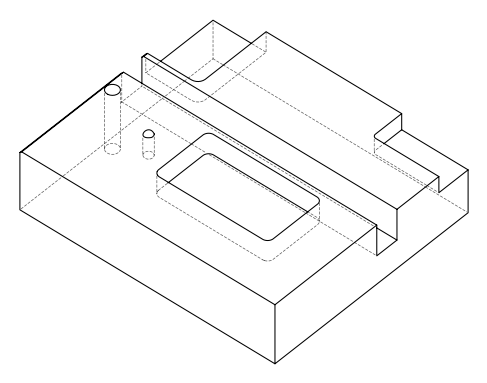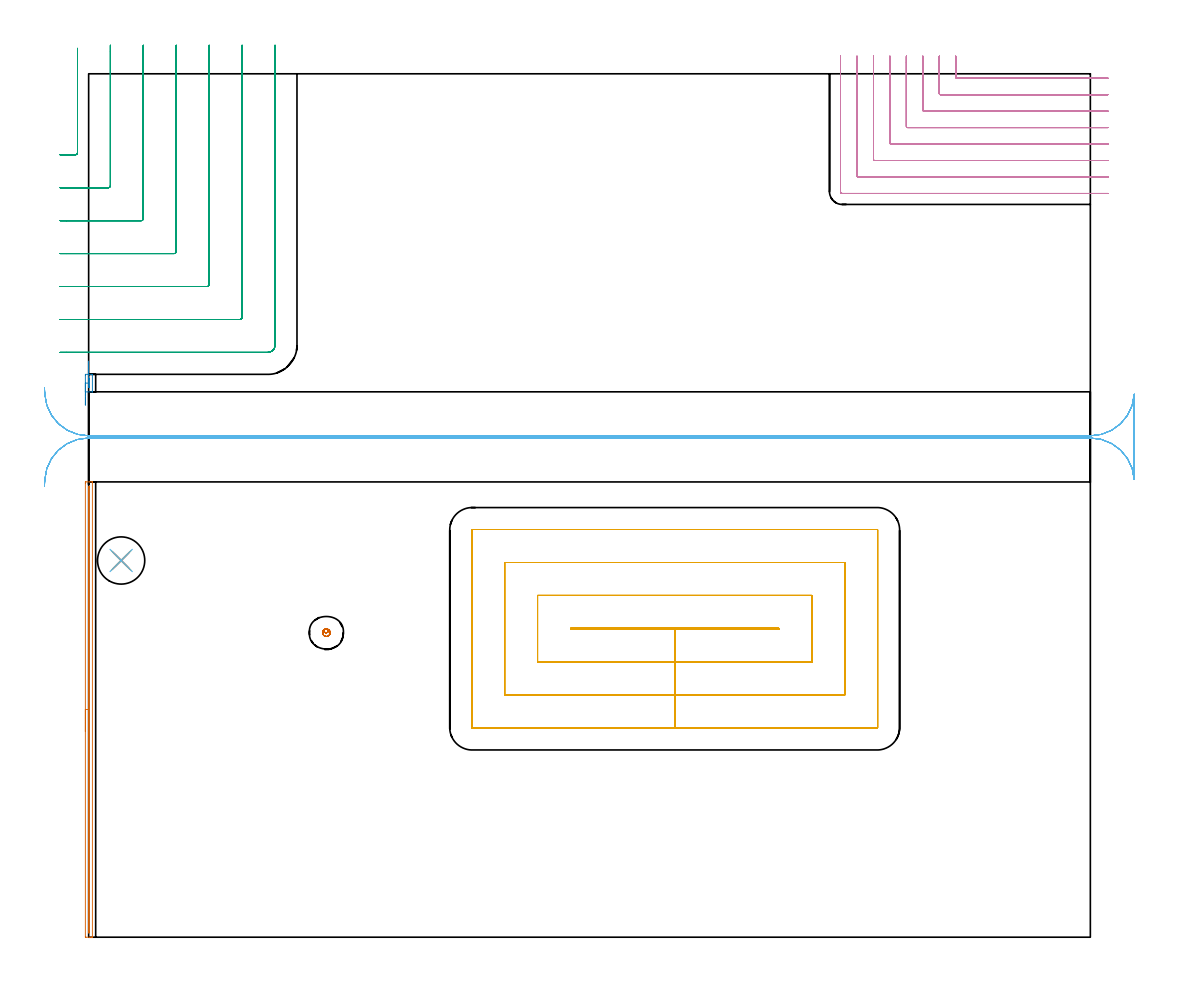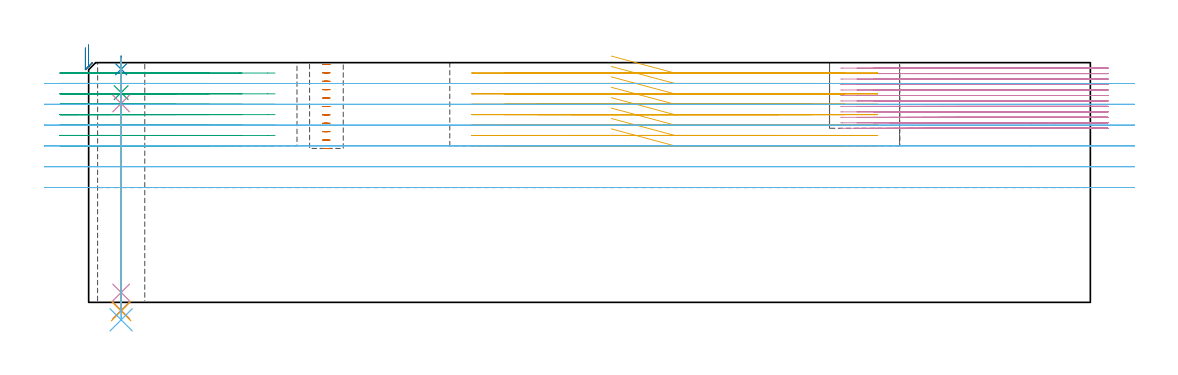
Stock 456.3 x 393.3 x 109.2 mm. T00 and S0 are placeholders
(PLAN: 12 operations, 10 tool changes, 91.4 min)
(1 AREA_MILL | FG_CHAMFER_SURFACE | UGT0205_001 | 3.46 min | 1074 mm3)
(2 AREA_MILL_1 | FG_CHAMFER_SURFACE_1 | UGT0205_001 | 0.27 min | 65 mm3)
(3 MILL_CORNER_NOTCH_RECTANGULAR | CORNER_NOTCH_RECTANGULAR | UGT0201_094 | Follow Part, ap 5, ae 75% | 18.11 min | 490961 mm3)
(4 MILL_CORNER_NOTCH_RECTANGULAR_1 | CORNER_NOTCH_RECTANGULAR_1 | NXT0201_013 | Follow Part, ap 2.5, ae 75% | 27.9 min | 211166 mm3)
(5 MILL_RECTANGULAR_POCKET | POCKET_RECTANGULAR_STRAIGHT | UGT0201_094 | Follow Part, ap 5, ae 75% | 25.45 min | 854120 mm3)
(6 MILL_RECTANGULAR_SLOT | SLOT_RECTANGULAR | UGT0201_019 | Follow Part, ap 10, ae 75% | 13.86 min | 1064621 mm3)
(7 MILL_BLIND_HOLE_FROM_SOLID_MATERIAL | STEP1POCKET | NXT0201_011 | Spiral | 0.72 min | 7272 mm3)
(8 SPOT_DRILL | STEP1HOLE | NXT0321_9005460120000 | 0.05 min | 521 mm3)
(9 DRILL_BLIND_HOLE_INTO_CENTER | STEP1HOLE | NXT0301_062 | 0.06 min | 654 mm3)
(10 GUN_DRILL_THROUGH_HOLE | STEP1HOLE | UGT0307_006 | 0.53 min | 5760 mm3)
(11 DRILL_TO_ENLARGE_THROUGH_HOLE | STEP1HOLE | NXT0301_102 | 0.46 min | 8600 mm3)
(12 DRILL_TO_ENLARGE_THROUGH_HOLE_1 | STEP1HOLE | UGT0301_052 | 0.48 min | 24128 mm3)
(TOOL UGT0205_001 | Chamfer Mill 20 x 3 x 45 deg. | D20 FL50 Z2)
(TOOL UGT0201_094 | End mill 20 mm | D20 FL38 Z4)
(TOOL NXT0201_013 | ENDMILL 10mm | D10 FL30 Z4)
(TOOL UGT0201_019 | End mill 40 mm | D40 FL63 Z6)
(TOOL NXT0201_011 | ENDMILL 12mm [2P460-1200-NA 1630] | D12 FL38 Z6)
(TOOL NXT0321_9005460120000 | NC Spot Drill, 142deg, 12mm, Carbide, Uncoated | D12 PA142 FL30 Z2)
(TOOL NXT0301_062 | Carbide Drill 9.1mm [860.1-0910-027A1-MM 2214] | D9.1 PA140 FL47 Z2)
(TOOL UGT0307_006 | Gun Drill 9 mm | D9 PA130 FL24 Z1)
(TOOL NXT0301_102 | Carbide Drill 13.5mm [860.1-1350-108A1-MM 2214] | D13.5 PA140 FL123 Z2)
(TOOL UGT0301_052 | Twist Drill 21.5 mm | D21.5 PA118 FL150 Z2)
(OP 1 AREA_MILL)
G17 G21 G94 G90
T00 M6
G54
G17 G0 G90 X-1.5 Y93.7 S1061 M3
G43 Z119.2 H0
Z116.
G94 G1 Y93.738 Z115.128 F250.
Y93.852 Z114.264
Y94.041 Z113.412
Y94.303 Z112.58
Y94.637 Z111.774
Y95.04 Z111.
Y95.509 Z110.264
Y96.04 Z109.572
Y96.629 Z108.929
Y97.272 Z108.34
Y97.964 Z107.809
Y98.7 Z107.34
Y99.474 Z106.937
Y100.28 Z106.603
Y101.112 Z106.341
Y101.964 Z106.152
Y102.828 Z106.038
Y103.7 Z106.
Y206.793
X-1.499 Y207.089 Z106.001
X-1.493 Y207.387 Z106.004
X-1.491 Y207.396 Z106.006
X-1.205 Y207.4 Z106.291
X0.535 Z108.03
X1.488 Z108.987
X1.596 Y207.397 Z109.088
X1.698 Y207.39 Z109.188
X1.7 Y207.239 Z109.2
Y0.161
X1.697 Y0.01 Z109.188
X1.596 Y0.003 Z109.088
X1.487 Y0. Z108.987
X1.163 Z108.662
X0.535 Z108.03
X-1.205 Y0.001 Z106.291
X-1.492 Y0.004 Z106.006
X-1.493 Y0.013 Z106.004
X-1.5 Y0.312 Z106.
Y103.7
X-0.086 Z107.414
X-0.085 Y204.751 Z107.415
X-0.083 Y205.008 Z107.417
X-0.079 Y205.379 Z107.421
X0.158 Y205.395 Z107.658
X0.256 Y205.392 Z107.756
X0.275 Y205.391 Z107.775
X0.279 Y205.356 Z107.779
X0.283 Y205.267 Z107.783
X0.285 Y205.008 Z107.785
X0.286 Y204.752 Z107.786
X0.285 Y2.648 Z107.785
X0.284 Y2.392 Z107.784
X0.283 Y2.247 Z107.783
X0.279 Y2.011 Z107.779
X0.044 Y2.004 Z107.544
X-0.057 Y2.008 Z107.443
X-0.075 Y2.009 Z107.425
X-0.079 Y2.044 Z107.421
X-0.083 Y2.134 Z107.417
X-0.085 Y2.392 Z107.415
X-0.086 Y103.7 Z107.414
Y104.572 Z107.452
Y105.437 Z107.566
Y106.288 Z107.755
Y107.12 Z108.017
Y107.926 Z108.351
Y108.7 Z108.754
Y109.436 Z109.223
Y110.128 Z109.754
Y110.771 Z110.343
Y111.36 Z110.986
Y111.892 Z111.678
Y112.36 Z112.414
Y112.763 Z113.188
Y113.097 Z113.994
Y113.359 Z114.826
Y113.548 Z115.678
Y113.662 Z116.543
Y113.7 Z117.414
G0 Z119.2
M5
M2
(OP 2 AREA_MILL_1)
G17 G21 G94 G90
T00 M6
G54
G17 G0 G90 X-1.5 Y242.4 S1061 M3
G43 Z119.2 H0
Z116.
G94 G1 Y242.438 Z115.128 F250.
Y242.552 Z114.263
Y242.741 Z113.412
Y243.003 Z112.58
Y243.337 Z111.774
Y243.74 Z111.
Y244.208 Z110.264
Y244.74 Z109.572
Y245.329 Z108.929
Y245.972 Z108.34
Y246.664 Z107.808
Y247.4 Z107.34
Y248.174 Z106.937
Y248.98 Z106.603
Y249.812 Z106.341
Y250.664 Z106.152
Y251.528 Z106.038
Y252.4 Z106.
Y256.08
X-1.494 Y256.372 Z106.006
X-1.492 Y256.399 Z106.007
X1.405 Y256.4 Z108.904
X1.666 Y256.397 Z109.165
X1.695 Y256.39 Z109.193
X1.7 Y256.372 Z109.2
Y248.428
X1.695 Y248.41 Z109.193
X1.663 Y248.4 Z109.162
X-1.492 Y248.401 Z106.007
X-1.495 Y248.428 Z106.005
X-1.5 Y248.577 Z106.
Y252.4
X-0.086 Z107.414
Y253.66
Y253.912
X-0.084 Y254.165 Z107.416
X-0.08 Y254.353 Z107.42
X-0.078 Y254.39 Z107.422
X-0.054 Y254.395 Z107.446
X-0.016 Y254.398 Z107.484
X0.1 Y254.399 Z107.6
X0.177 Y254.398 Z107.677
X0.238 Y254.394 Z107.738
X0.274 Y254.391 Z107.774
X0.279 Y254.352 Z107.779
X0.283 Y254.165 Z107.783
X0.285 Y253.912 Z107.785
Y250.888
X0.284 Y250.635 Z107.784
X0.28 Y250.447 Z107.78
X0.278 Y250.41 Z107.778
X0.254 Y250.405 Z107.754
X0.216 Y250.402 Z107.716
X0.1 Y250.401 Z107.6
X0.023 Y250.402 Z107.523
X-0.038 Y250.406 Z107.462
X-0.074 Y250.409 Z107.426
X-0.079 Y250.448 Z107.421
X-0.082 Y250.635 Z107.418
X-0.085 Y251.011 Z107.415
X-0.086 Y251.264 Z107.414
Y252.4
Y253.272 Z107.452
Y254.136 Z107.566
Y254.988 Z107.755
Y255.82 Z108.017
Y256.626 Z108.351
Y257.4 Z108.754
Y258.136 Z109.223
Y258.828 Z109.754
Y259.471 Z110.343
Y260.06 Z110.986
Y260.592 Z111.678
Y261.06 Z112.414
Y261.463 Z113.188
Y261.797 Z113.994
Y262.059 Z114.826
Y262.248 Z115.678
Y262.362 Z116.543
Y262.4 Z117.414
G0 Z119.2
M5
M2
(OP 3 MILL_CORNER_NOTCH_RECTANGULAR)
G17 G21 G94 G90
T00 M6
G54
G17 G0 G90 X-13. Y356.4 S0 M3
G43 Z119.2 H0
Z104.462
G94 G1 X-10. F250.
X-6.093 F500.
G3 X-5.1 Y357.393 R1.
G1 Y401.902
Y404.902 F250.
G0 Z119.2
X-13. Y341.4
Z104.462
G1 X-10.
X8.907 F500.
G3 X9.9 Y342.393 R1.
G1 Y403.3
Y406.3 F250.
G0 Z119.2
X-13. Y326.4
Z104.462
G1 X-10.
X23.906 F500.
G3 X24.9 Y327.394 R1.
G1 Y403.3
Y406.3 F250.
G0 Z119.2
X-13. Y311.4
Z104.462
G1 X-10.
X38.906 F500.
G3 X39.9 Y312.394 R1.
G1 Y403.3
Y406.3 F250.
G0 Z119.2
X-13. Y296.4
Z104.462
G1 X-10.
X53.906 F500.
G3 X54.9 Y297.394 R1.
G1 Y403.3
Y406.3 F250.
G0 Z119.2
X-13. Y281.4
Z104.462
G1 X-10.
X68.905 F500.
G3 X69.9 Y282.395 R1.
G1 Y403.3
Y406.3 F250.
G0 Z119.2
X-13. Y266.4
Z104.462
G1 X-10.
X81.6 F500.
G3 X84.9 Y269.7 R3.3
G1 Y403.3
Y406.3 F250.
G0 Z119.2
X-13. Y356.4
Z99.725
G1 X-10.
X-6.093 F500.
G3 X-5.1 Y357.393 R1.
G1 Y401.902
Y404.902 F250.
G0 Z119.2
X-13. Y341.4
Z99.725
G1 X-10.
X8.907 F500.
G3 X9.9 Y342.393 R1.
G1 Y403.3
Y406.3 F250.
G0 Z119.2
X-13. Y326.4
Z99.725
G1 X-10.
X23.906 F500.
G3 X24.9 Y327.394 R1.
G1 Y403.3
Y406.3 F250.
G0 Z119.2
X-13. Y311.4
Z99.725
G1 X-10.
X38.906 F500.
G3 X39.9 Y312.394 R1.
G1 Y403.3
Y406.3 F250.
G0 Z119.2
X-13. Y296.4
Z99.725
G1 X-10.
X53.905 F500.
G3 X54.9 Y297.395 R1.
G1 Y403.3
Y406.3 F250.
G0 Z119.2
X-13. Y281.4
Z99.725
G1 X-10.
X68.905 F500.
G3 X69.9 Y282.395 R1.
G1 Y403.3
Y406.3 F250.
G0 Z119.2
X-13. Y266.4
Z99.725
G1 X-10.
X81.6 F500.
G3 X84.9 Y269.7 R3.3
G1 Y403.3
Y406.3 F250.
G0 Z119.2
X-13. Y356.4
Z94.987
G1 X-10.
X-6.093 F500.
G3 X-5.1 Y357.393 R1.
G1 Y401.902
Y404.902 F250.
G0 Z119.2
X-13. Y341.4
Z94.987
G1 X-10.
X8.907 F500.
G3 X9.9 Y342.393 R1.
G1 Y403.3
Y406.3 F250.
G0 Z119.2
X-13. Y326.4
Z94.987
G1 X-10.
X23.906 F500.
G3 X24.9 Y327.394 R1.
G1 Y403.3
Y406.3 F250.
G0 Z119.2
X-13. Y311.4
Z94.987
G1 X-10.
X38.906 F500.
G3 X39.9 Y312.394 R1.
G1 Y403.3
Y406.3 F250.
G0 Z119.2
X-13. Y296.4
Z94.987
G1 X-10.
X53.905 F500.
G3 X54.9 Y297.395 R1.
G1 Y403.3
Y406.3 F250.
G0 Z119.2
X-13. Y281.4
Z94.987
G1 X-10.
X68.905 F500.
G3 X69.9 Y282.395 R1.
G1 Y403.3
Y406.3 F250.
G0 Z119.2
X-13. Y266.4
Z94.987
G1 X-10.
X81.6 F500.
G3 X84.9 Y269.7 R3.3
G1 Y403.3
Y406.3 F250.
G0 Z119.2
X-13. Y356.4
Z90.25
G1 X-10.
X-6.093 F500.
G3 X-5.1 Y357.393 R1.
G1 Y401.902
Y404.902 F250.
G0 Z119.2
X-13. Y341.4
Z90.25
G1 X-10.
X8.907 F500.
G3 X9.9 Y342.393 R1.
G1 Y403.3
Y406.3 F250.
G0 Z119.2
X-13. Y326.4
Z90.25
G1 X-10.
X23.906 F500.
G3 X24.9 Y327.394 R1.
G1 Y403.3
Y406.3 F250.
G0 Z119.2
X-13. Y311.4
Z90.25
G1 X-10.
X38.906 F500.
G3 X39.9 Y312.394 R1.
G1 Y403.3
Y406.3 F250.
G0 Z119.2
X-13. Y296.4
Z90.25
G1 X-10.
X53.905 F500.
G3 X54.9 Y297.395 R1.
G1 Y403.3
Y406.3 F250.
G0 Z119.2
X-13. Y281.4
Z90.25
G1 X-10.
X68.905 F500.
G3 X69.9 Y282.395 R1.
G1 Y403.3
Y406.3 F250.
G0 Z119.2
X-13. Y266.4
Z90.25
G1 X-10.
X81.6 F500.
G3 X84.9 Y269.7 R3.3
G1 Y403.3
Y406.3 F250.
G0 Z119.2
X-13. Y356.4
Z85.512
G1 X-10.
X-6.093 F500.
G3 X-5.1 Y357.393 R1.
G1 Y401.902
Y404.902 F250.
G0 Z119.2
X-13. Y341.4
Z85.512
G1 X-10.
X8.907 F500.
G3 X9.9 Y342.393 R1.
G1 Y403.3
Y406.3 F250.
G0 Z119.2
X-13. Y326.4
Z85.512
G1 X-10.
X23.906 F500.
G3 X24.9 Y327.394 R1.
G1 Y403.3
Y406.3 F250.
G0 Z119.2
X-13. Y311.4
Z85.512
G1 X-10.
X38.906 F500.
G3 X39.9 Y312.394 R1.
G1 Y403.3
Y406.3 F250.
G0 Z119.2
X-13. Y296.4
Z85.512
G1 X-10.
X53.905 F500.
G3 X54.9 Y297.395 R1.
G1 Y403.3
Y406.3 F250.
G0 Z119.2
X-13. Y281.4
Z85.512
G1 X-10.
X68.905 F500.
G3 X69.9 Y282.395 R1.
G1 Y403.3
Y406.3 F250.
G0 Z119.2
X-13. Y266.4
Z85.512
G1 X-10.
X81.6 F500.
G3 X84.9 Y269.7 R3.3
G1 Y403.3
Y406.3 F250.
G0 Z119.2
X-13. Y356.4
Z80.775
G1 X-10.
X-6.093 F500.
G3 X-5.1 Y357.393 R1.
G1 Y401.902
Y404.902 F250.
G0 Z119.2
X-13. Y341.4
Z80.775
G1 X-10.
X8.907 F500.
G3 X9.9 Y342.393 R1.
G1 Y403.3
Y406.3 F250.
G0 Z119.2
X-13. Y326.4
Z80.775
G1 X-10.
X23.906 F500.
G3 X24.9 Y327.394 R1.
G1 Y403.3
Y406.3 F250.
G0 Z119.2
X-13. Y311.4
Z80.775
G1 X-10.
X38.906 F500.
G3 X39.9 Y312.394 R1.
G1 Y403.3
Y406.3 F250.
G0 Z119.2
X-13. Y296.4
Z80.775
G1 X-10.
X53.905 F500.
G3 X54.9 Y297.395 R1.
G1 Y403.3
Y406.3 F250.
G0 Z119.2
X-13. Y281.4
Z80.775
G1 X-10.
X68.905 F500.
G3 X69.9 Y282.395 R1.
G1 Y403.3
Y406.3 F250.
G0 Z119.2
X-13. Y266.4
Z80.775
G1 X-10.
X81.6 F500.
G3 X84.9 Y269.7 R3.3
G1 Y403.3
Y406.3 F250.
G0 Z119.2
X-13. Y356.4
Z76.037
G1 X-10.
X-6.093 F500.
G3 X-5.1 Y357.393 R1.
G1 Y401.902
Y404.902 F250.
G0 Z119.2
X-13. Y341.4
Z76.037
G1 X-10.
X8.907 F500.
G3 X9.9 Y342.393 R1.
G1 Y403.3
Y406.3 F250.
G0 Z119.2
X-13. Y326.4
Z76.037
G1 X-10.
X23.906 F500.
G3 X24.9 Y327.394 R1.
G1 Y403.3
Y406.3 F250.
G0 Z119.2
X-13. Y311.4
Z76.037
G1 X-10.
X38.906 F500.
G3 X39.9 Y312.394 R1.
G1 Y403.3
Y406.3 F250.
G0 Z119.2
X-13. Y296.4
Z76.037
G1 X-10.
X53.905 F500.
G3 X54.9 Y297.395 R1.
G1 Y403.3
Y406.3 F250.
G0 Z119.2
X-13. Y281.4
Z76.037
G1 X-10.
X68.905 F500.
G3 X69.9 Y282.395 R1.
G1 Y403.3
Y406.3 F250.
G0 Z119.2
X-13. Y266.4
Z76.037
G1 X-10.
X81.6 F500.
G3 X84.9 Y269.7 R3.3
G1 Y403.3
Y406.3 F250.
G0 Z119.2
X-13. Y356.4
Z71.3
G1 X-10.
X-6.093 F500.
G3 X-5.1 Y357.393 R1.
G1 Y401.902
Y404.902 F250.
G0 Z119.2
X-13. Y341.4
Z71.3
G1 X-10.
X8.907 F500.
G3 X9.9 Y342.393 R1.
G1 Y403.3
Y406.3 F250.
G0 Z119.2
X-13. Y326.4
Z71.3
G1 X-10.
X23.906 F500.
G3 X24.9 Y327.394 R1.
G1 Y403.3
Y406.3 F250.
G0 Z119.2
X-13. Y311.4
Z71.3
G1 X-10.
X38.906 F500.
G3 X39.9 Y312.394 R1.
G1 Y403.3
Y406.3 F250.
G0 Z119.2
X-13. Y296.4
Z71.3
G1 X-10.
X53.905 F500.
G3 X54.9 Y297.395 R1.
G1 Y403.3
Y406.3 F250.
G0 Z119.2
X-13. Y281.4
Z71.3
G1 X-10.
X68.905 F500.
G3 X69.9 Y282.395 R1.
G1 Y403.3
Y406.3 F250.
G0 Z119.2
X-13. Y266.4
Z71.3
G1 X-10.
X81.6 F500.
G3 X84.9 Y269.7 R3.3
G1 Y403.3
Y406.3 F250.
G0 Z119.2
M5
M2
(OP 4 MILL_CORNER_NOTCH_RECTANGULAR_1)
G17 G21 G94 G90
T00 M6
G54
G17 G0 G90 X395. Y401.3 S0 M3
G43 Z119.2 H0
Z106.708
G94 G1 Y398.3 F250.
Y391.795 F500.
G3 X395.495 Y391.3 R0.5
G1 X461.3
X464.3 F250.
G0 Z119.2
X387.5 Y401.3
Z106.708
G1 Y398.3
Y384.295 F500.
G3 X387.995 Y383.8 R0.5
G1 X461.3
X464.3 F250.
G0 Z119.2
X380. Y401.3
Z106.708
G1 Y398.3
Y376.796 F500.
G3 X380.496 Y376.3 R0.5
G1 X461.3
X464.3 F250.
G0 Z119.2
X372.5 Y401.3
Z106.708
G1 Y398.3
Y369.296 F500.
G3 X372.996 Y368.8 R0.5
G1 X461.3
X464.3 F250.
G0 Z119.2
X365. Y401.3
Z106.708
G1 Y398.3
Y361.796 F500.
G3 X365.496 Y361.3 R0.5
G1 X461.3
X464.3 F250.
G0 Z119.2
X357.5 Y401.3
Z106.708
G1 Y398.3
Y354.296 F500.
G3 X357.996 Y353.8 R0.5
G1 X461.3
X464.3 F250.
G0 Z119.2
X350. Y401.3
Z106.708
G1 Y398.3
Y346.796 F500.
G3 X350.496 Y346.3 R0.5
G1 X461.3
X464.3 F250.
G0 Z119.2
X342.5 Y401.3
Z106.708
G1 Y398.3
Y339.6 F500.
G3 X343.3 Y338.8 R0.8
G1 X461.3
X464.3 F250.
G0 Z119.2
X395. Y401.3
Z104.217
G1 Y398.3
Y391.795 F500.
G3 X395.495 Y391.3 R0.5
G1 X461.3
X464.3 F250.
G0 Z119.2
X387.5 Y401.3
Z104.217
G1 Y398.3
Y384.295 F500.
G3 X387.995 Y383.8 R0.5
G1 X461.3
X464.3 F250.
G0 Z119.2
X380. Y401.3
Z104.217
G1 Y398.3
Y376.796 F500.
G3 X380.496 Y376.3 R0.5
G1 X461.3
X464.3 F250.
G0 Z119.2
X372.5 Y401.3
Z104.217
G1 Y398.3
Y369.296 F500.
G3 X372.996 Y368.8 R0.5
G1 X461.3
X464.3 F250.
G0 Z119.2
X365. Y401.3
Z104.217
G1 Y398.3
Y361.796 F500.
G3 X365.496 Y361.3 R0.5
G1 X461.3
X464.3 F250.
G0 Z119.2
X357.5 Y401.3
Z104.217
G1 Y398.3
Y354.296 F500.
G3 X357.996 Y353.8 R0.5
G1 X461.3
X464.3 F250.
G0 Z119.2
X350. Y401.3
Z104.217
G1 Y398.3
Y346.796 F500.
G3 X350.496 Y346.3 R0.5
G1 X461.3
X464.3 F250.
G0 Z119.2
X342.5 Y401.3
Z104.217
G1 Y398.3
Y339.6 F500.
G3 X343.3 Y338.8 R0.8
G1 X461.3
X464.3 F250.
G0 Z119.2
X395. Y401.3
Z101.725
G1 Y398.3
Y391.795 F500.
G3 X395.495 Y391.3 R0.5
G1 X461.3
X464.3 F250.
G0 Z119.2
X387.5 Y401.3
Z101.725
G1 Y398.3
Y384.295 F500.
G3 X387.995 Y383.8 R0.5
G1 X461.3
X464.3 F250.
G0 Z119.2
X380. Y401.3
Z101.725
G1 Y398.3
Y376.796 F500.
G3 X380.496 Y376.3 R0.5
G1 X461.3
X464.3 F250.
G0 Z119.2
X372.5 Y401.3
Z101.725
G1 Y398.3
Y369.296 F500.
G3 X372.996 Y368.8 R0.5
G1 X461.3
X464.3 F250.
G0 Z119.2
X365. Y401.3
Z101.725
G1 Y398.3
Y361.796 F500.
G3 X365.496 Y361.3 R0.5
G1 X461.3
X464.3 F250.
G0 Z119.2
X357.5 Y401.3
Z101.725
G1 Y398.3
Y354.296 F500.
G3 X357.996 Y353.8 R0.5
G1 X461.3
X464.3 F250.
G0 Z119.2
X350. Y401.3
Z101.725
G1 Y398.3
Y346.796 F500.
G3 X350.496 Y346.3 R0.5
G1 X461.3
X464.3 F250.
G0 Z119.2
X342.5 Y401.3
Z101.725
G1 Y398.3
Y339.6 F500.
G3 X343.3 Y338.8 R0.8
G1 X461.3
X464.3 F250.
G0 Z119.2
X395. Y401.3
Z99.233
G1 Y398.3
Y391.795 F500.
G3 X395.495 Y391.3 R0.5
G1 X461.3
X464.3 F250.
G0 Z119.2
X387.5 Y401.3
Z99.233
G1 Y398.3
Y384.295 F500.
G3 X387.995 Y383.8 R0.5
G1 X461.3
X464.3 F250.
G0 Z119.2
X380. Y401.3
Z99.233
G1 Y398.3
Y376.796 F500.
G3 X380.496 Y376.3 R0.5
G1 X461.3
X464.3 F250.
G0 Z119.2
X372.5 Y401.3
Z99.233
G1 Y398.3
Y369.296 F500.
G3 X372.996 Y368.8 R0.5
G1 X461.3
X464.3 F250.
G0 Z119.2
X365. Y401.3
Z99.233
G1 Y398.3
Y361.796 F500.
G3 X365.496 Y361.3 R0.5
G1 X461.3
X464.3 F250.
G0 Z119.2
X357.5 Y401.3
Z99.233
G1 Y398.3
Y354.296 F500.
G3 X357.996 Y353.8 R0.5
G1 X461.3
X464.3 F250.
G0 Z119.2
X350. Y401.3
Z99.233
G1 Y398.3
Y346.796 F500.
G3 X350.496 Y346.3 R0.5
G1 X461.3
X464.3 F250.
G0 Z119.2
X342.5 Y401.3
Z99.233
G1 Y398.3
Y339.6 F500.
G3 X343.3 Y338.8 R0.8
G1 X461.3
X464.3 F250.
G0 Z119.2
X395. Y401.3
Z96.742
G1 Y398.3
Y391.795 F500.
G3 X395.495 Y391.3 R0.5
G1 X461.3
X464.3 F250.
G0 Z119.2
X387.5 Y401.3
Z96.742
G1 Y398.3
Y384.295 F500.
G3 X387.995 Y383.8 R0.5
G1 X461.3
X464.3 F250.
G0 Z119.2
X380. Y401.3
Z96.742
G1 Y398.3
Y376.796 F500.
G3 X380.496 Y376.3 R0.5
G1 X461.3
X464.3 F250.
G0 Z119.2
X372.5 Y401.3
Z96.742
G1 Y398.3
Y369.296 F500.
G3 X372.996 Y368.8 R0.5
G1 X461.3
X464.3 F250.
G0 Z119.2
X365. Y401.3
Z96.742
G1 Y398.3
Y361.796 F500.
G3 X365.496 Y361.3 R0.5
G1 X461.3
X464.3 F250.
G0 Z119.2
X357.5 Y401.3
Z96.742
G1 Y398.3
Y354.296 F500.
G3 X357.996 Y353.8 R0.5
G1 X461.3
X464.3 F250.
G0 Z119.2
X350. Y401.3
Z96.742
G1 Y398.3
Y346.796 F500.
G3 X350.496 Y346.3 R0.5
G1 X461.3
X464.3 F250.
G0 Z119.2
X342.5 Y401.3
Z96.742
G1 Y398.3
Y339.6 F500.
G3 X343.3 Y338.8 R0.8
G1 X461.3
X464.3 F250.
G0 Z119.2
X395. Y401.3
Z94.25
G1 Y398.3
Y391.795 F500.
G3 X395.495 Y391.3 R0.5
G1 X461.3
X464.3 F250.
G0 Z119.2
X387.5 Y401.3
Z94.25
G1 Y398.3
Y384.295 F500.
G3 X387.995 Y383.8 R0.5
G1 X461.3
X464.3 F250.
G0 Z119.2
X380. Y401.3
Z94.25
G1 Y398.3
Y376.796 F500.
G3 X380.496 Y376.3 R0.5
G1 X461.3
X464.3 F250.
G0 Z119.2
X372.5 Y401.3
Z94.25
G1 Y398.3
Y369.296 F500.
G3 X372.996 Y368.8 R0.5
G1 X461.3
X464.3 F250.
G0 Z119.2
X365. Y401.3
Z94.25
G1 Y398.3
Y361.796 F500.
G3 X365.496 Y361.3 R0.5
G1 X461.3
X464.3 F250.
G0 Z119.2
X357.5 Y401.3
Z94.25
G1 Y398.3
Y354.296 F500.
G3 X357.996 Y353.8 R0.5
G1 X461.3
X464.3 F250.
G0 Z119.2
X350. Y401.3
Z94.25
G1 Y398.3
Y346.796 F500.
G3 X350.496 Y346.3 R0.5
G1 X461.3
X464.3 F250.
G0 Z119.2
X342.5 Y401.3
Z94.25
G1 Y398.3
Y339.6 F500.
G3 X343.3 Y338.8 R0.8
G1 X461.3
X464.3 F250.
G0 Z119.2
X395. Y401.3
Z91.758
G1 Y398.3
Y391.795 F500.
G3 X395.495 Y391.3 R0.5
G1 X461.3
X464.3 F250.
G0 Z119.2
X387.5 Y401.3
Z91.758
G1 Y398.3
Y384.295 F500.
G3 X387.995 Y383.8 R0.5
G1 X461.3
X464.3 F250.
G0 Z119.2
X380. Y401.3
Z91.758
G1 Y398.3
Y376.796 F500.
G3 X380.496 Y376.3 R0.5
G1 X461.3
X464.3 F250.
G0 Z119.2
X372.5 Y401.3
Z91.758
G1 Y398.3
Y369.296 F500.
G3 X372.996 Y368.8 R0.5
G1 X461.3
X464.3 F250.
G0 Z119.2
X365. Y401.3
Z91.758
G1 Y398.3
Y361.796 F500.
G3 X365.496 Y361.3 R0.5
G1 X461.3
X464.3 F250.
G0 Z119.2
X357.5 Y401.3
Z91.758
G1 Y398.3
Y354.296 F500.
G3 X357.996 Y353.8 R0.5
G1 X461.3
X464.3 F250.
G0 Z119.2
X350. Y401.3
Z91.758
G1 Y398.3
Y346.796 F500.
G3 X350.496 Y346.3 R0.5
G1 X461.3
X464.3 F250.
G0 Z119.2
X342.5 Y401.3
Z91.758
G1 Y398.3
Y339.6 F500.
G3 X343.3 Y338.8 R0.8
G1 X461.3
X464.3 F250.
G0 Z119.2
X395. Y401.3
Z89.267
G1 Y398.3
Y391.795 F500.
G3 X395.495 Y391.3 R0.5
G1 X461.3
X464.3 F250.
G0 Z119.2
X387.5 Y401.3
Z89.267
G1 Y398.3
Y384.295 F500.
G3 X387.995 Y383.8 R0.5
G1 X461.3
X464.3 F250.
G0 Z119.2
X380. Y401.3
Z89.267
G1 Y398.3
Y376.796 F500.
G3 X380.496 Y376.3 R0.5
G1 X461.3
X464.3 F250.
G0 Z119.2
X372.5 Y401.3
Z89.267
G1 Y398.3
Y369.296 F500.
G3 X372.996 Y368.8 R0.5
G1 X461.3
X464.3 F250.
G0 Z119.2
X365. Y401.3
Z89.267
G1 Y398.3
Y361.796 F500.
G3 X365.496 Y361.3 R0.5
G1 X461.3
X464.3 F250.
G0 Z119.2
X357.5 Y401.3
Z89.267
G1 Y398.3
Y354.296 F500.
G3 X357.996 Y353.8 R0.5
G1 X461.3
X464.3 F250.
G0 Z119.2
X350. Y401.3
Z89.267
G1 Y398.3
Y346.796 F500.
G3 X350.496 Y346.3 R0.5
G1 X461.3
X464.3 F250.
G0 Z119.2
X342.5 Y401.3
Z89.267
G1 Y398.3
Y339.6 F500.
G3 X343.3 Y338.8 R0.8
G1 X461.3
X464.3 F250.
G0 Z119.2
X395. Y401.3
Z86.775
G1 Y398.3
Y391.795 F500.
G3 X395.495 Y391.3 R0.5
G1 X461.3
X464.3 F250.
G0 Z119.2
X387.5 Y401.3
Z86.775
G1 Y398.3
Y384.295 F500.
G3 X387.995 Y383.8 R0.5
G1 X461.3
X464.3 F250.
G0 Z119.2
X380. Y401.3
Z86.775
G1 Y398.3
Y376.796 F500.
G3 X380.496 Y376.3 R0.5
G1 X461.3
X464.3 F250.
G0 Z119.2
X372.5 Y401.3
Z86.775
G1 Y398.3
Y369.296 F500.
G3 X372.996 Y368.8 R0.5
G1 X461.3
X464.3 F250.
G0 Z119.2
X365. Y401.3
Z86.775
G1 Y398.3
Y361.796 F500.
G3 X365.496 Y361.3 R0.5
G1 X461.3
X464.3 F250.
G0 Z119.2
X357.5 Y401.3
Z86.775
G1 Y398.3
Y354.296 F500.
G3 X357.996 Y353.8 R0.5
G1 X461.3
X464.3 F250.
G0 Z119.2
X350. Y401.3
Z86.775
G1 Y398.3
Y346.796 F500.
G3 X350.496 Y346.3 R0.5
G1 X461.3
X464.3 F250.
G0 Z119.2
X342.5 Y401.3
Z86.775
G1 Y398.3
Y339.6 F500.
G3 X343.3 Y338.8 R0.8
G1 X461.3
X464.3 F250.
G0 Z119.2
X395. Y401.3
Z84.283
G1 Y398.3
Y391.795 F500.
G3 X395.495 Y391.3 R0.5
G1 X461.3
X464.3 F250.
G0 Z119.2
X387.5 Y401.3
Z84.283
G1 Y398.3
Y384.295 F500.
G3 X387.995 Y383.8 R0.5
G1 X461.3
X464.3 F250.
G0 Z119.2
X380. Y401.3
Z84.283
G1 Y398.3
Y376.796 F500.
G3 X380.496 Y376.3 R0.5
G1 X461.3
X464.3 F250.
G0 Z119.2
X372.5 Y401.3
Z84.283
G1 Y398.3
Y369.296 F500.
G3 X372.996 Y368.8 R0.5
G1 X461.3
X464.3 F250.
G0 Z119.2
X365. Y401.3
Z84.283
G1 Y398.3
Y361.796 F500.
G3 X365.496 Y361.3 R0.5
G1 X461.3
X464.3 F250.
G0 Z119.2
X357.5 Y401.3
Z84.283
G1 Y398.3
Y354.296 F500.
G3 X357.996 Y353.8 R0.5
G1 X461.3
X464.3 F250.
G0 Z119.2
X350. Y401.3
Z84.283
G1 Y398.3
Y346.796 F500.
G3 X350.496 Y346.3 R0.5
G1 X461.3
X464.3 F250.
G0 Z119.2
X342.5 Y401.3
Z84.283
G1 Y398.3
Y339.6 F500.
G3 X343.3 Y338.8 R0.8
G1 X461.3
X464.3 F250.
G0 Z119.2
X395. Y401.3
Z81.792
G1 Y398.3
Y391.795 F500.
G3 X395.495 Y391.3 R0.5
G1 X461.3
X464.3 F250.
G0 Z119.2
X387.5 Y401.3
Z81.792
G1 Y398.3
Y384.295 F500.
G3 X387.995 Y383.8 R0.5
G1 X461.3
X464.3 F250.
G0 Z119.2
X380. Y401.3
Z81.792
G1 Y398.3
Y376.796 F500.
G3 X380.496 Y376.3 R0.5
G1 X461.3
X464.3 F250.
G0 Z119.2
X372.5 Y401.3
Z81.792
G1 Y398.3
Y369.296 F500.
G3 X372.996 Y368.8 R0.5
G1 X461.3
X464.3 F250.
G0 Z119.2
X365. Y401.3
Z81.792
G1 Y398.3
Y361.796 F500.
G3 X365.496 Y361.3 R0.5
G1 X461.3
X464.3 F250.
G0 Z119.2
X357.5 Y401.3
Z81.792
G1 Y398.3
Y354.296 F500.
G3 X357.996 Y353.8 R0.5
G1 X461.3
X464.3 F250.
G0 Z119.2
X350. Y401.3
Z81.792
G1 Y398.3
Y346.796 F500.
G3 X350.496 Y346.3 R0.5
G1 X461.3
X464.3 F250.
G0 Z119.2
X342.5 Y401.3
Z81.792
G1 Y398.3
Y339.6 F500.
G3 X343.3 Y338.8 R0.8
G1 X461.3
X464.3 F250.
G0 Z119.2
X395. Y401.3
Z79.3
G1 Y398.3
Y391.795 F500.
G3 X395.495 Y391.3 R0.5
G1 X461.3
X464.3 F250.
G0 Z119.2
X387.5 Y401.3
Z79.3
G1 Y398.3
Y384.295 F500.
G3 X387.995 Y383.8 R0.5
G1 X461.3
X464.3 F250.
G0 Z119.2
X380. Y401.3
Z79.3
G1 Y398.3
Y376.796 F500.
G3 X380.496 Y376.3 R0.5
G1 X461.3
X464.3 F250.
G0 Z119.2
X372.5 Y401.3
Z79.3
G1 Y398.3
Y369.296 F500.
G3 X372.996 Y368.8 R0.5
G1 X461.3
X464.3 F250.
G0 Z119.2
X365. Y401.3
Z79.3
G1 Y398.3
Y361.796 F500.
G3 X365.496 Y361.3 R0.5
G1 X461.3
X464.3 F250.
G0 Z119.2
X357.5 Y401.3
Z79.3
G1 Y398.3
Y354.296 F500.
G3 X357.996 Y353.8 R0.5
G1 X461.3
X464.3 F250.
G0 Z119.2
X350. Y401.3
Z79.3
G1 Y398.3
Y346.796 F500.
G3 X350.496 Y346.3 R0.5
G1 X461.3
X464.3 F250.
G0 Z119.2
X342.5 Y401.3
Z79.3
G1 Y398.3
Y339.6 F500.
G3 X343.3 Y338.8 R0.8
G1 X461.3
X464.3 F250.
G0 Z119.2
M5
M2
(OP 5 MILL_RECTANGULAR_POCKET)
G17 G21 G94 G90
T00 M6
G54
G17 G0 G90 X238.073 Y140.3 S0 M3
G43 Z119.2 H0
Z112.2
G94 G1 X266.95 Z104.462 F250.
X314.4 F500.
Y140.7
X219.5
Y140.3
X266.95
Y125.3
X329.4
Y155.7
X204.5
Y125.3
X266.95
Y110.3
X344.4
Y170.7
X189.5
Y110.3
X266.95
Y95.3
X359.2
G3 X359.4 Y95.5 R0.2
G1 Y185.5
G3 X359.2 Y185.7 R0.2
G1 X174.7
G3 X174.5 Y185.5 R0.2
G1 Y95.5
G3 X174.7 Y95.3 R0.2
G1 X266.95
X267.95
G0 X238.073 Y140.3 Z107.462
G1 X266.95 Z99.725 F250.
X314.4 F500.
Y140.7
X219.5
Y140.3
X266.95
Y125.3
X329.4
Y155.7
X204.5
Y125.3
X266.95
Y110.3
X344.4
Y170.7
X189.5
Y110.3
X266.95
Y95.3
X359.2
G3 X359.4 Y95.5 R0.2
G1 Y185.5
G3 X359.2 Y185.7 R0.2
G1 X174.7
G3 X174.5 Y185.5 R0.2
G1 Y95.5
G3 X174.7 Y95.3 R0.2
G1 X266.95
X267.95
G0 X238.073 Y140.3 Z102.725
G1 X266.95 Z94.987 F250.
X314.4 F500.
Y140.7
X219.5
Y140.3
X266.95
Y125.3
X329.4
Y155.7
X204.5
Y125.3
X266.95
Y110.3
X344.4
Y170.7
X189.5
Y110.3
X266.95
Y95.3
X359.2
G3 X359.4 Y95.5 R0.2
G1 Y185.5
G3 X359.2 Y185.7 R0.2
G1 X174.7
G3 X174.5 Y185.5 R0.2
G1 Y95.5
G3 X174.7 Y95.3 R0.2
G1 X266.95
X267.95
G0 X238.073 Y140.3 Z97.987
G1 X266.95 Z90.25 F250.
X314.4 F500.
Y140.7
X219.5
Y140.3
X266.95
Y125.3
X329.4
Y155.7
X204.5
Y125.3
X266.95
Y110.3
X344.4
Y170.7
X189.5
Y110.3
X266.95
Y95.3
X359.2
G3 X359.4 Y95.5 R0.2
G1 Y185.5
G3 X359.2 Y185.7 R0.2
G1 X174.7
G3 X174.5 Y185.5 R0.2
G1 Y95.5
G3 X174.7 Y95.3 R0.2
G1 X266.95
X267.95
G0 X238.073 Y140.3 Z93.25
G1 X266.95 Z85.512 F250.
X314.4 F500.
Y140.7
X219.5
Y140.3
X266.95
Y125.3
X329.4
Y155.7
X204.5
Y125.3
X266.95
Y110.3
X344.4
Y170.7
X189.5
Y110.3
X266.95
Y95.3
X359.2
G3 X359.4 Y95.5 R0.2
G1 Y185.5
G3 X359.2 Y185.7 R0.2
G1 X174.7
G3 X174.5 Y185.5 R0.2
G1 Y95.5
G3 X174.7 Y95.3 R0.2
G1 X266.95
X267.95
G0 X238.073 Y140.3 Z88.512
G1 X266.95 Z80.775 F250.
X314.4 F500.
Y140.7
X219.5
Y140.3
X266.95
Y125.3
X329.4
Y155.7
X204.5
Y125.3
X266.95
Y110.3
X344.4
Y170.7
X189.5
Y110.3
X266.95
Y95.3
X359.2
G3 X359.4 Y95.5 R0.2
G1 Y185.5
G3 X359.2 Y185.7 R0.2
G1 X174.7
G3 X174.5 Y185.5 R0.2
G1 Y95.5
G3 X174.7 Y95.3 R0.2
G1 X266.95
X267.95
G0 X238.073 Y140.3 Z83.775
G1 X266.95 Z76.037 F250.
X314.4 F500.
Y140.7
X219.5
Y140.3
X266.95
Y125.3
X329.4
Y155.7
X204.5
Y125.3
X266.95
Y110.3
X344.4
Y170.7
X189.5
Y110.3
X266.95
Y95.3
X359.2
G3 X359.4 Y95.5 R0.2
G1 Y185.5
G3 X359.2 Y185.7 R0.2
G1 X174.7
G3 X174.5 Y185.5 R0.2
G1 Y95.5
G3 X174.7 Y95.3 R0.2
G1 X266.95
X267.95
G0 X238.073 Y140.3 Z79.037
G1 X266.95 Z71.3 F250.
X314.4 F500.
Y140.7
X219.5
Y140.3
X266.95
Y125.3
X329.4
Y155.7
X204.5
Y125.3
X266.95
Y110.3
X344.4
Y170.7
X189.5
Y110.3
X266.95
Y95.3
X359.2
G3 X359.4 Y95.5 R0.2
G1 Y185.5
G3 X359.2 Y185.7 R0.2
G1 X174.7
G3 X174.5 Y185.5 R0.2
G1 Y95.5
G3 X174.7 Y95.3 R0.2
G1 X266.95
X267.95
G0 Z119.2
M5
M2
(OP 6 MILL_RECTANGULAR_SLOT)
G17 G21 G94 G90
T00 M6
G54
G17 G0 G90 X-20.134 Y205.5 S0 M3
G43 Z119.2 H0
Z99.717
G94 G1 X-19.97 Y208.495 F250.
G2 X-0.32 Y227.397 R20. F500.
X0. Y227.4 R20. F443.
G1 X429.68
X456.3 F500.
G2 X476.27 Y208.495 R20.
G1 X476.3
Y247.305
X476.27
G2 X456.3 Y228.4 R20.
G1 X0.
G2 X-19.97 Y247.305 R20.
G1 X-20.134 Y250.3 F250.
G0 Y205.5 Z90.233
G1 X-19.97 Y208.495
G2 X-0.32 Y227.397 R20. F500.
X0. Y227.4 R20. F443.
G1 X429.68
X456.3 F500.
G2 X476.27 Y208.495 R20.
G1 X476.3
Y247.305
X476.27
G2 X456.3 Y228.4 R20.
G1 X0.
G2 X-19.97 Y247.305 R20.
G1 X-20.134 Y250.3 F250.
G0 Y205.5 Z80.75
G1 X-19.97 Y208.495
G2 X-0.32 Y227.397 R20. F500.
X0. Y227.4 R20. F413.
G1 X429.68
X439.68 F472.
X456.3 F500.
G2 X476.27 Y208.495 R20.
G1 X476.3
Y247.305
X476.27
G2 X456.3 Y228.4 R20.
G1 X0.
G2 X-19.97 Y247.305 R20.
G1 X-20.134 Y250.3 F250.
G0 Y205.5 Z71.267
G1 X-19.97 Y208.495
G2 X-0.32 Y227.397 R20. F500.
X0. Y227.4 R20. F443.
G1 X429.68
X456.3 F500.
G2 X476.27 Y208.495 R20.
G1 X476.3
Y247.305
X476.27
G2 X456.3 Y228.4 R20.
G1 X0.
G2 X-19.97 Y247.305 R20.
G1 X-20.134 Y250.3 F250.
G0 Y205.5 Z61.783
G1 X-19.97 Y208.495
G2 X-0.32 Y227.397 R20. F500.
X0. Y227.4 R20. F443.
G1 X429.68
X456.3 F500.
G2 X476.27 Y208.495 R20.
G1 X476.3
Y247.305
X476.27
G2 X456.3 Y228.4 R20.
G1 X0.
G2 X-19.97 Y247.305 R20.
G1 X-20.134 Y250.3 F250.
G0 Y205.5 Z52.3
G1 X-19.97 Y208.495
G2 X-0.32 Y227.397 R20. F500.
X0. Y227.4 R20. F413.
G1 X429.68
X439.68 F472.
X456.3 F500.
G2 X476.27 Y208.495 R20.
G1 X476.3
Y247.305
X476.27
G2 X456.3 Y228.4 R20.
G1 X0.
G2 X-19.97 Y247.305 R20.
G1 X-20.134 Y250.3 F250.
G0 Z119.2
M5
M2
(OP 7 MILL_BLIND_HOLE_FROM_SOLID_MATERIAL)
G17 G21 G94 G90
T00 M6
G54
G17 G0 G90 X108.3 Y138.7 S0 M3
G43 Z119.2 H1
Z108.373
G94 G3 X109.061 Y139.639 R0.778 F250.
X107.947 Y140.363 R0.939
X106.637 Y138.347 R1.7
X107.947 Y140.363 R-1.7
X107.292 Y139.355 R0.85
X108.3 Y138.7 R0.85
G0 Z104.545
G3 X109.061 Y139.639 R0.778
X107.947 Y140.363 R0.939
X106.637 Y138.347 R1.7
X107.947 Y140.363 R-1.7
X107.292 Y139.355 R0.85
X108.3 Y138.7 R0.85
G0 Z100.718
G3 X109.061 Y139.639 R0.778
X107.947 Y140.363 R0.939
X106.637 Y138.347 R1.7
X107.947 Y140.363 R-1.7
X107.292 Y139.355 R0.85
X108.3 Y138.7 R0.85
G0 Z96.891
G3 X109.061 Y139.639 R0.778
X107.947 Y140.363 R0.939
X106.637 Y138.347 R1.7
X107.947 Y140.363 R-1.7
X107.292 Y139.355 R0.85
X108.3 Y138.7 R0.85
G0 Z93.064
G3 X109.061 Y139.639 R0.778
X107.947 Y140.363 R0.939
X106.637 Y138.347 R1.7
X107.947 Y140.363 R-1.7
X107.292 Y139.355 R0.85
X108.3 Y138.7 R0.85
G0 Z89.236
G3 X109.061 Y139.639 R0.778
X107.947 Y140.363 R0.939
X106.637 Y138.347 R1.7
X107.947 Y140.363 R-1.7
X107.292 Y139.355 R0.85
X108.3 Y138.7 R0.85
G0 Z85.409
G3 X109.061 Y139.639 R0.778
X107.947 Y140.363 R0.939
X106.637 Y138.347 R1.7
X107.947 Y140.363 R-1.7
X107.292 Y139.355 R0.85
X108.3 Y138.7 R0.85
G0 Z81.582
G3 X109.061 Y139.639 R0.778
X107.947 Y140.363 R0.939
X106.637 Y138.347 R1.7
X107.947 Y140.363 R-1.7
X107.292 Y139.355 R0.85
X108.3 Y138.7 R0.85
G0 Z77.755
G3 X109.061 Y139.639 R0.778
X107.947 Y140.363 R0.939
X106.637 Y138.347 R1.7
X107.947 Y140.363 R-1.7
X107.292 Y139.355 R0.85
X108.3 Y138.7 R0.85
G0 Z73.927
G3 X109.061 Y139.639 R0.778
X107.947 Y140.363 R0.939
X106.637 Y138.347 R1.7
X107.947 Y140.363 R-1.7
X107.292 Y139.355 R0.85
X108.3 Y138.7 R0.85
G0 Z70.1
G3 X109.061 Y139.639 R0.778
X107.947 Y140.363 R0.939
X106.637 Y138.347 R1.7
X107.947 Y140.363 R-1.7
X107.292 Y139.355 R0.85
X108.3 Y138.7 R0.85
G0 Z119.2
M5
M2
(OP 8 SPOT_DRILL)
G17 G21 G94 G90
T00 M6
G54
G17 G0 G90 X14.8 Y171.6 S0 M3
G43 Z119.2 H0
G94 G81 G98 Z106.2 F250. R112.2
G80
M5
M2
(OP 9 DRILL_BLIND_HOLE_INTO_CENTER)
G17 G21 G94 G90
T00 M6
G54
G17 G0 G90 X14.8 Y171.6 S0 M3
G43 Z119.2 H1
G94 G81 G98 Z95.55 F250. R111.2
G80
M5
M2
(OP 10 GUN_DRILL_THROUGH_HOLE)
G17 G21 G94 G90
T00 M6
G54
G17 G0 G90 X14.8 Y171.6 M8
G43 Z119.2 H0
Z105.801
S716 M3
G94 G1 Z90.589 F125. M26
G4 X.084
Z4.5 F250.
G4 X.084
Z-3.598 F125.
G4 X.084
M5
M9
G0 Z105.801
Z119.2
M2
(OP 11 DRILL_TO_ENLARGE_THROUGH_HOLE)
G17 G21 G94 G90
T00 M6
G54
G17 G0 G90 X14.8 Y171.6 S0 M3
G43 Z119.2 H1
G94 G73 G98 Z-3.957 F250. Q12.573 R111.2
G80
M5
M2
(OP 12 DRILL_TO_ENLARGE_THROUGH_HOLE_1)
G17 G21 G94 G90
T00 M6
G54
G17 G0 G90 X14.8 Y171.6 S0 M3
G43 Z119.2 H0
G94 G73 G98 Z-7.959 F250. Q19.527 R111.2
G80
M5
M2
